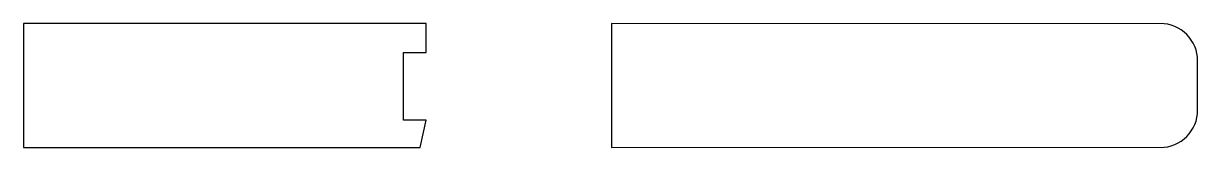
# Model space of a CAD drawing. Header units: metres. Extents: x 13 to 188, y -36 to -17.
import ezdxf

# ---------------------------------------------------------------- set-up
doc = ezdxf.new("R2010")
doc.units = ezdxf.units.M

msp = doc.modelspace()

# ---------------------------------------------------------------- linework, layer by layer
for points in [[(13.385546, -35.714432), (72.277986, -35.714432), (73.17867, -31.666688), (69.824346, -31.666688), (69.824346, -21.60397), (73.17867, -21.60397), (73.17867, -17.321276), (13.385546, -17.321276), (13.385546, -35.714178)], [(100.741988, -35.714178), (182.776622, -35.685476), (183.330342, -35.600894), (183.864758, -35.46348), (184.377076, -35.276028), (184.864502, -35.041332), (185.324242, -34.761932), (185.753502, -34.440876), (186.149488, -34.080958), (186.509406, -33.684972), (186.830462, -33.255712), (187.109862, -32.795972), (187.344558, -32.308546), (187.53201, -31.796228), (187.669424, -31.261812), (187.754006, -30.708092), (187.754006, -22.326854), (187.669424, -21.773134), (187.53201, -21.238718), (187.344558, -20.7264), (187.109862, -20.238974), (186.830462, -19.779234), (186.509406, -19.349974), (186.149488, -18.953988), (185.753502, -18.59407), (185.324242, -18.273014), (184.864502, -17.993614), (184.377076, -17.758918), (183.864758, -17.571466), (183.330342, -17.434052), (182.776622, -17.34947), (100.741988, -17.320768), (100.741988, -35.71367)]]:
    msp.add_lwpolyline(points)

doc.saveas('drawing.dxf')
